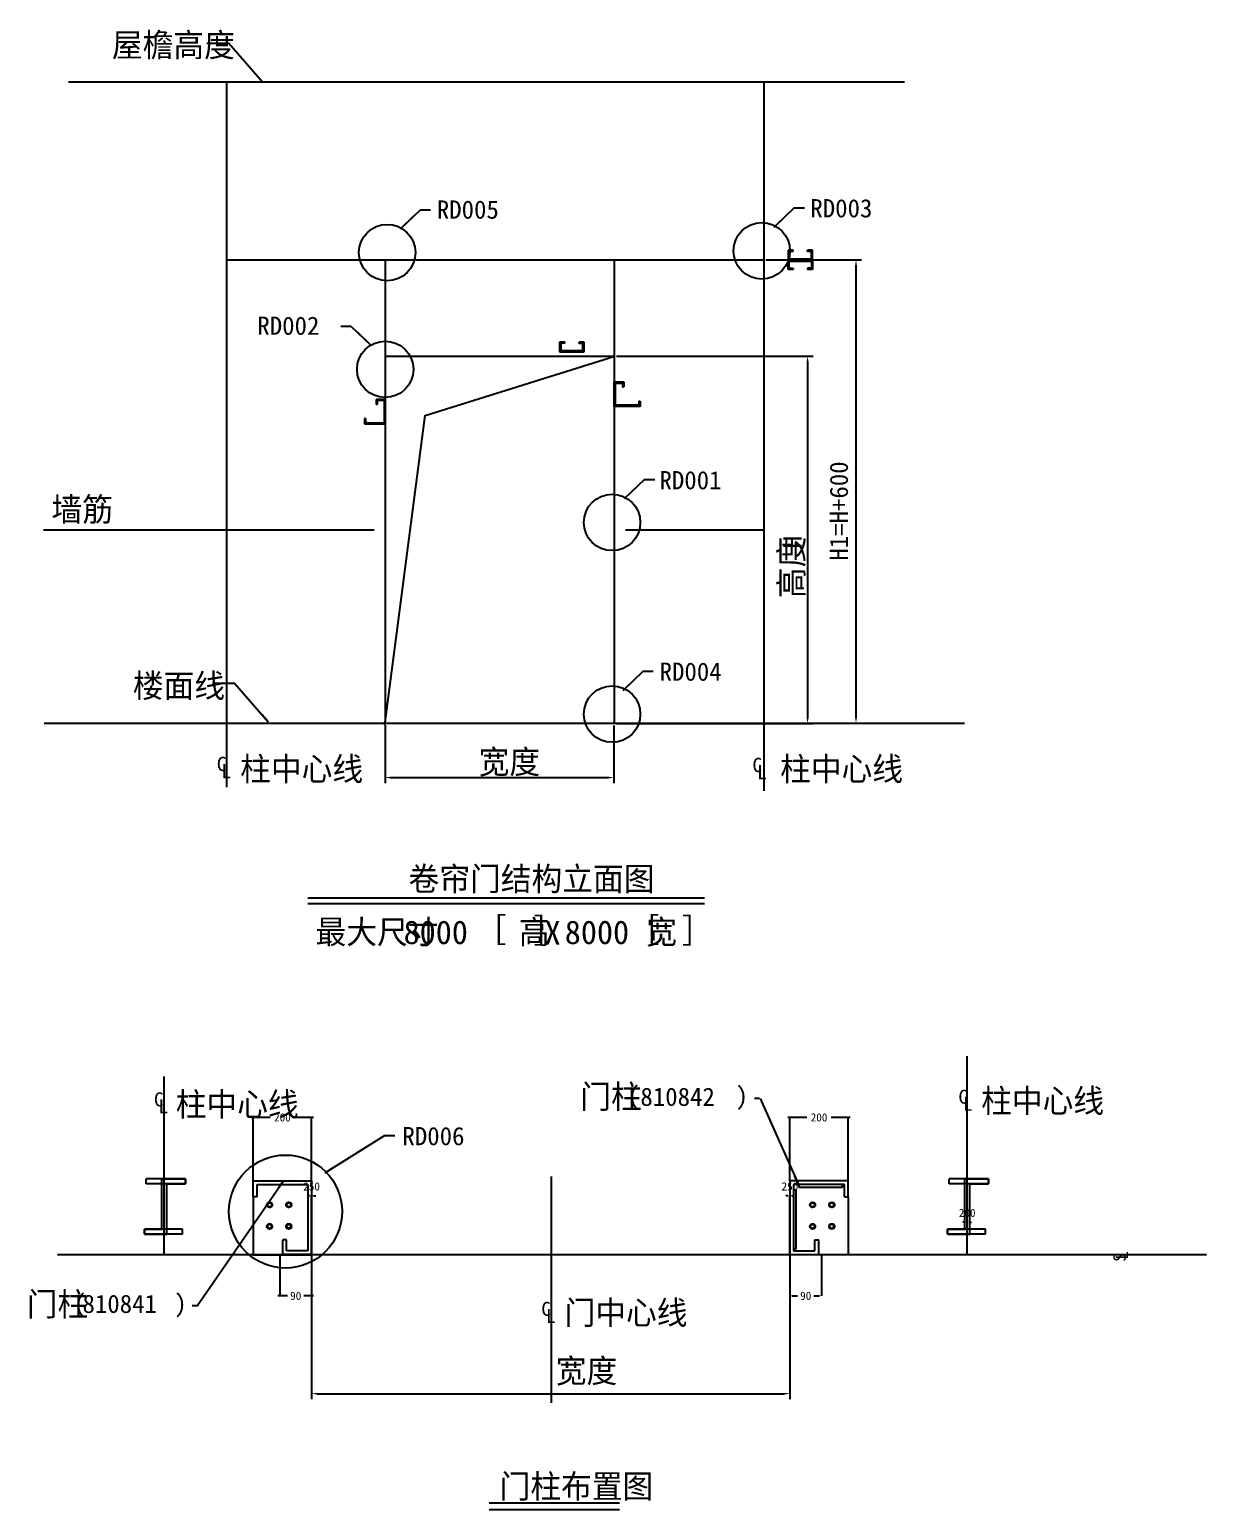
# Model space of a CAD drawing. Header units: metres. Extents: x 60 to 414, y 24 to 289.
# Drawn here: x 60.3 to 204.1, y 84.6 to 265.6 of the extents above; entities that cross this region are included whole.
import ezdxf

# ---------------------------------------------------------------- set-up
doc = ezdxf.new("R2010")
doc.units = ezdxf.units.M
for name, color, linetype in [('CALL', 1, 'Continuous'), ('CTRL', 5, 'Continuous'), ('DIMS-PRIM', 5, 'Continuous'), ('NOTE', 5, 'Continuous'), ('OBJS', 7, 'Continuous'), ('STRL', 2, 'Continuous')]:
    doc.layers.add(name, color=color, linetype=linetype)
doc.dimstyles.get("Standard").update_dxf_attribs({"dimtxt": 2.5, "dimasz": 2.5, "dimexe": 1.25, "dimexo": 0.625, "dimtad": 1, "dimcen": 2.5, "dimazin": 3, "dimtfac": 1, "dimtmove": 0, "dimatfit": 3})

# ---------------------------------------------------------------- blocks, each defined once
blk = doc.blocks.new('CL')
at = {"layer": 'CALL'}
for s, p in [('C', (-0.04, -0.03)), ('L', (-0.02, -0.06))]:
    blk.add_text(s, height=0.06, dxfattribs=at).set_placement(p)
blk = doc.blocks.new('SL')
at = {"layer": 'CALL'}
for s, p in [('S', (-0.03, -0.03)), ('L', (-0.02, -0.04))]:
    blk.add_text(s, height=0.06, dxfattribs=at).set_placement(p)
blk = doc.blocks.new('DARROW')
blk.add_lwpolyline([(0, 0), (-1, 0)])
blk = doc.blocks.new('ARROW')
blk.add_lwpolyline([(0, 0), (1, 0)])
blk = doc.blocks.new('_CLOSEDFILLED')
at = {"color": 0, "linetype": 'BYBLOCK'}
blk.add_solid([(-1, 0.16), (0, 0), (-1, -0.16)], dxfattribs=at)
blk = doc.blocks.new('*D1')
for p, q in [((174.64, 119.74), (174.39, 119.74)), ((174.89, 115.8), (174.89, 119.74)), ((174.89, 119.74), (174.92, 119.74)), ((174.92, 118.28), (174.92, 119.74)), ((175.17, 119.74), (175.42, 119.74))]:
    blk.add_line(p, q)
at = {"layer": 'Defpoints'}
for p in [(174.89, 119.74), (174.92, 118.28), (174.89, 115.8)]:
    blk.add_point(p, dxfattribs=at)
at = {"layer": 'CTRL', "xscale": 0.25, "yscale": 0.25}
blk.add_blockref('_CLOSEDFILLED', (174.89, 119.74), dxfattribs=at)
at = {"layer": 'CTRL', "xscale": 0.25, "yscale": 0.25, "rotation": 180}
blk.add_blockref('_CLOSEDFILLED', (174.92, 119.74), dxfattribs=at)
at = {"layer": 'CTRL', "insert": (174.905, 120.865), "char_height": 1, "attachment_point": 5}
blk.add_mtext('200', dxfattribs=at)
blk = doc.blocks.new('*D2')
for p, q in [((153.24, 115.78), (153.24, 110.73)), ((157.12, 115.79), (157.12, 110.73)), ((153.49, 110.73), (154.18, 110.73)), ((156.18, 110.73), (156.87, 110.73))]:
    blk.add_line(p, q)
at = {"layer": 'Defpoints'}
for p in [(153.24, 115.78), (157.12, 115.79), (153.24, 110.73)]:
    blk.add_point(p, dxfattribs=at)
at = {"layer": 'CTRL', "xscale": 0.25, "yscale": 0.25, "rotation": 180}
blk.add_blockref('_CLOSEDFILLED', (153.24, 110.73), dxfattribs=at)
at = {"layer": 'CTRL', "xscale": 0.25, "yscale": 0.25}
blk.add_blockref('_CLOSEDFILLED', (157.12, 110.73), dxfattribs=at)
at = {"layer": 'CTRL', "insert": (155.18, 110.73), "char_height": 1, "attachment_point": 5}
blk.add_mtext('90', dxfattribs=at)
blk = doc.blocks.new('*D3')
for p, q in [((153.24, 124.78), (153.24, 122.98)), ((152.99, 122.98), (152.74, 122.98)), ((153.24, 115.78), (153.24, 122.98)), ((153.24, 122.98), (153.24, 122.98)), ((153.49, 122.98), (153.74, 122.98))]:
    blk.add_line(p, q)
at = {"layer": 'Defpoints'}
for p in [(153.24, 124.78), (153.24, 122.98), (153.24, 115.78)]:
    blk.add_point(p, dxfattribs=at)
at = {"layer": 'NOTE', "xscale": 0.25, "yscale": 0.25}
blk.add_blockref('_CLOSEDFILLED', (153.24, 122.98), dxfattribs=at)
at = {"layer": 'NOTE', "xscale": 0.25, "yscale": 0.25, "rotation": 180}
blk.add_blockref('_CLOSEDFILLED', (153.24, 122.98), dxfattribs=at)
at = {"layer": 'NOTE', "insert": (153.24, 124.105), "char_height": 1, "attachment_point": 5}
blk.add_mtext('250', dxfattribs=at)
blk = doc.blocks.new('*D4')
for p, q in [((90.91, 115.79), (90.91, 110.73)), ((94.79, 115.78), (94.79, 110.73)), ((91.85, 110.73), (90.66, 110.73)), ((95.04, 110.73), (93.85, 110.73))]:
    blk.add_line(p, q)
at = {"layer": 'Defpoints'}
for p in [(90.91, 115.79), (94.79, 115.78), (94.79, 110.73)]:
    blk.add_point(p, dxfattribs=at)
at = {"layer": 'CTRL', "xscale": 0.25, "yscale": 0.25}
blk.add_blockref('_CLOSEDFILLED', (90.91, 110.73), dxfattribs=at)
at = {"layer": 'CTRL', "xscale": 0.25, "yscale": 0.25, "rotation": 180}
blk.add_blockref('_CLOSEDFILLED', (94.79, 110.73), dxfattribs=at)
at = {"layer": 'CTRL', "insert": (92.85, 110.73), "char_height": 1, "attachment_point": 5}
blk.add_mtext('90', dxfattribs=at)
blk = doc.blocks.new('*D5')
for p, q in [((94.79, 124.78), (94.79, 122.98)), ((94.54, 122.98), (94.29, 122.98)), ((94.79, 115.78), (94.79, 122.98)), ((94.79, 122.98), (94.79, 122.98)), ((95.04, 122.98), (95.29, 122.98))]:
    blk.add_line(p, q)
at = {"layer": 'Defpoints'}
for p in [(94.79, 124.78), (94.79, 122.98), (94.79, 115.78)]:
    blk.add_point(p, dxfattribs=at)
at = {"layer": 'NOTE', "xscale": 0.25, "yscale": 0.25}
blk.add_blockref('_CLOSEDFILLED', (94.79, 122.98), dxfattribs=at)
at = {"layer": 'NOTE', "xscale": 0.25, "yscale": 0.25, "rotation": 180}
blk.add_blockref('_CLOSEDFILLED', (94.79, 122.98), dxfattribs=at)
at = {"layer": 'NOTE', "insert": (94.79, 124.105), "char_height": 1, "attachment_point": 5}
blk.add_mtext('250', dxfattribs=at)
blk = doc.blocks.new('*D6')
for p, q in [((155.305, 132.55), (152.99, 132.55)), ((153.24, 124.78), (153.24, 132.55)), ((160.62, 132.55), (158.305, 132.55)), ((160.37, 124.78), (160.37, 132.55))]:
    blk.add_line(p, q)
at = {"layer": 'Defpoints'}
for p in [(160.37, 132.55), (153.24, 124.78), (160.37, 124.78)]:
    blk.add_point(p, dxfattribs=at)
at = {"layer": 'NOTE', "xscale": 0.25, "yscale": 0.25}
blk.add_blockref('_CLOSEDFILLED', (153.24, 132.55), dxfattribs=at)
at = {"layer": 'NOTE', "xscale": 0.25, "yscale": 0.25, "rotation": 180}
blk.add_blockref('_CLOSEDFILLED', (160.37, 132.55), dxfattribs=at)
at = {"layer": 'NOTE', "insert": (156.805, 132.55), "char_height": 1, "attachment_point": 5}
blk.add_mtext('200', dxfattribs=at)
blk = doc.blocks.new('*D7')
for p, q in [((89.725, 132.55), (87.41, 132.55)), ((87.66, 124.78), (87.66, 132.55)), ((95.04, 132.55), (92.725, 132.55)), ((94.79, 124.78), (94.79, 132.55))]:
    blk.add_line(p, q)
at = {"layer": 'Defpoints'}
for p in [(94.79, 132.55), (87.66, 124.78), (94.79, 124.78)]:
    blk.add_point(p, dxfattribs=at)
at = {"layer": 'NOTE', "xscale": 0.25, "yscale": 0.25}
blk.add_blockref('_CLOSEDFILLED', (87.66, 132.55), dxfattribs=at)
at = {"layer": 'NOTE', "xscale": 0.25, "yscale": 0.25, "rotation": 180}
blk.add_blockref('_CLOSEDFILLED', (94.79, 132.55), dxfattribs=at)
at = {"layer": 'NOTE', "insert": (91.225, 132.55), "char_height": 1, "attachment_point": 5}
blk.add_mtext('200', dxfattribs=at)

msp = doc.modelspace()

# ---------------------------------------------------------------- linework, layer by layer
for p, q in [((150.3, 237.4), (162, 237.4)), ((161.32, 236.72), (161.32, 181.44)), ((132.07, 225.63), (156.09, 225.63)), ((155.4, 224.95), (155.4, 181.41)), ((103.79, 180.52), (103.79, 173.42)), ((131.71, 180.49), (131.71, 173.42)), ((132.07, 180.73), (156.09, 180.73)), ((150.3, 180.76), (162, 180.76)), ((104.47, 174.1), (131.03, 174.1)), ((94.79, 115.54), (94.79, 98.09)), ((153.24, 115.54), (153.24, 98.09)), ((95.47, 98.77), (152.56, 98.77))]:
    msp.add_line(p, q)
for points in [[(161.21, 236.72), (161.43, 236.72), (161.32, 237.4)], [(155.29, 224.95), (155.52, 224.95), (155.4, 225.63)], [(155.29, 181.41), (155.52, 181.41), (155.4, 180.73)], [(161.21, 181.44), (161.43, 181.44), (161.32, 180.76)], [(104.47, 174.22), (104.47, 173.99), (103.79, 174.1)], [(131.03, 174.22), (131.03, 173.99), (131.71, 174.1)], [(95.47, 98.88), (95.47, 98.66), (94.79, 98.77)], [(152.56, 98.88), (152.56, 98.66), (153.24, 98.77)]]:
    msp.add_solid(points)
at = {"layer": 'CTRL'}
for p, q in [((153.66, 238.59), (153.02, 238.59)), ((153.02, 238.59), (153.02, 237.4)), ((153.02, 237.4), (156.02, 237.4)), ((153.02, 237.4), (156.02, 237.4)), ((153.02, 236.21), (153.02, 237.4)), ((153.66, 238.44), (153.17, 238.44)), ((153.17, 238.44), (153.17, 237.55)), ((153.17, 237.55), (155.87, 237.55)), ((153.17, 237.25), (155.87, 237.25)), ((153.17, 236.36), (153.17, 237.25)), ((153.66, 238.44), (153.66, 238.59)), ((156.02, 238.58), (155.41, 238.58)), ((155.41, 238.42), (155.41, 238.58)), ((155.87, 238.42), (155.41, 238.42)), ((155.87, 237.55), (155.87, 238.42)), ((155.87, 237.25), (155.87, 236.38)), ((156.02, 237.4), (156.02, 238.58)), ((156.02, 237.4), (156.02, 236.23)), ((153.66, 236.21), (153.02, 236.21)), ((153.66, 236.36), (153.17, 236.36)), ((153.66, 236.36), (153.66, 236.21)), ((155.87, 236.38), (155.41, 236.38)), ((155.41, 236.38), (155.41, 236.23)), ((156.02, 236.23), (155.41, 236.23)), ((125.1, 227.36), (125.1, 226.17)), ((125.75, 227.36), (125.1, 227.36)), ((125.26, 227.21), (125.26, 226.32)), ((125.75, 227.21), (125.26, 227.21)), ((125.26, 226.32), (127.95, 226.32)), ((125.75, 227.21), (125.75, 227.36)), ((127.5, 227.19), (127.5, 227.34)), ((128.11, 227.34), (127.5, 227.34)), ((127.95, 227.19), (127.5, 227.19)), ((127.95, 226.32), (127.95, 227.19)), ((128.11, 226.17), (128.11, 227.34)), ((125.1, 226.17), (128.11, 226.17)), ((131.76, 219.49), (131.76, 222.49)), ((131.76, 222.49), (132.94, 222.49)), ((131.92, 219.64), (131.92, 222.34)), ((131.92, 222.34), (132.78, 222.34)), ((132.78, 222.34), (132.78, 221.88)), ((132.78, 221.88), (132.94, 221.88)), ((132.94, 222.49), (132.94, 221.88)), ((102.67, 220.34), (102.67, 219.74)), ((103.84, 220.34), (102.67, 220.34)), ((102.82, 219.74), (102.67, 219.74)), ((102.82, 220.19), (102.82, 219.74)), ((103.69, 220.19), (102.82, 220.19)), ((103.69, 217.49), (103.69, 220.19)), ((103.84, 217.34), (103.84, 220.34)), ((134.96, 219.49), (131.76, 219.49)), ((134.8, 219.64), (131.92, 219.64)), ((134.8, 220.13), (134.8, 219.64)), ((134.8, 220.13), (134.96, 220.13)), ((134.96, 220.13), (134.96, 219.49)), ((101.24, 217.99), (101.24, 217.34)), ((101.39, 217.99), (101.24, 217.99)), ((101.24, 217.34), (103.84, 217.34)), ((101.39, 217.99), (101.39, 217.49)), ((101.39, 217.49), (103.69, 217.49)), ((79.4, 125.03), (74.56, 125.03)), ((74.56, 124.42), (74.56, 125.03)), ((76.49, 118.89), (76.49, 125.03)), ((76.49, 125.03), (79.4, 125.03)), ((79.4, 125.03), (79.4, 124.42)), ((79.4, 124.42), (79.4, 125.03)), ((172.69, 124.42), (172.69, 125.03)), ((177.53, 125.03), (172.69, 125.03)), ((174.62, 118.89), (174.62, 125.03)), ((174.62, 125.03), (177.53, 125.03)), ((177.53, 125.03), (177.53, 124.42)), ((177.53, 124.42), (177.53, 125.03)), ((79.4, 124.42), (74.56, 124.42)), ((77.1, 118.28), (77.1, 124.42)), ((77.1, 124.42), (79.4, 124.42)), ((87.66, 124.78), (94.79, 124.78)), ((87.66, 122.84), (87.66, 124.78)), ((88.12, 124.33), (94.33, 124.33)), ((88.12, 122.84), (88.12, 124.33)), ((94.33, 124.33), (94.33, 116.23)), ((94.79, 124.78), (94.79, 115.78)), ((160.37, 124.78), (153.24, 124.78)), ((153.24, 124.78), (153.24, 115.78)), ((159.91, 124.33), (153.7, 124.33)), ((153.7, 124.33), (153.7, 116.23)), ((159.91, 122.84), (159.91, 124.33)), ((160.37, 122.84), (160.37, 124.78)), ((177.53, 124.42), (172.69, 124.42)), ((175.23, 118.28), (175.23, 124.42)), ((175.23, 124.42), (177.53, 124.42)), ((88.12, 122.84), (87.66, 122.84)), ((159.91, 122.84), (160.37, 122.84)), ((79.03, 118.89), (74.37, 118.89)), ((74.37, 118.89), (76.49, 118.89)), ((74.37, 118.28), (74.37, 118.89)), ((74.37, 118.89), (74.37, 118.28)), ((79.03, 118.28), (74.37, 118.28)), ((74.37, 118.28), (77.1, 118.28)), ((79.03, 118.28), (79.03, 118.89)), ((172.51, 118.28), (172.51, 118.89)), ((172.51, 118.89), (172.51, 118.28)), ((177.16, 118.89), (172.51, 118.89)), ((172.51, 118.89), (174.62, 118.89)), ((177.16, 118.28), (172.51, 118.28)), ((172.51, 118.28), (175.23, 118.28)), ((177.16, 118.28), (177.16, 118.89)), ((91.73, 117.6), (91.27, 117.6)), ((91.27, 115.78), (91.27, 117.6)), ((91.73, 116.23), (91.73, 117.6)), ((94.33, 116.23), (91.73, 116.23)), ((153.7, 116.23), (156.3, 116.23)), ((156.3, 117.6), (156.76, 117.6)), ((156.3, 116.23), (156.3, 117.6)), ((156.76, 115.78), (156.76, 117.6)), ((94.79, 115.78), (91.27, 115.78)), ((153.24, 115.78), (156.76, 115.78))]:
    msp.add_line(p, q, dxfattribs=at)
for points in [[(103.76, 180.56), (108.68, 218.39), (131.83, 225.63)], [(62.02, 204.39), (102.42, 204.39)], [(133.15, 204.39), (150.06, 204.39)], [(84.41, 180.76), (84.41, 172.91)], [(150.06, 180.76), (150.06, 172.49)], [(174.92, 115.74), (174.92, 140.02)], [(76.78, 115.74), (76.78, 137.56)], [(124.11, 97.64), (124.11, 125.31)], [(154, 123.66), (153.69, 123.66)], [(154, 116.47), (154, 123.66)], [(154.34, 124.26), (154.34, 124.02)], [(154.34, 124.02), (159.68, 124.02)], [(159.68, 124.02), (159.68, 124.32)], [(153.75, 116.47), (154, 116.47)], [(204.14, 115.74), (63.75, 115.74)]]:
    msp.add_lwpolyline(points, dxfattribs=at)
for points in [[(89.39, 122.01), (89.39, 121.7), (89.66, 121.55), (89.93, 121.7), (89.93, 122.01), (89.66, 122.17)], [(91.74, 122.01), (91.74, 121.7), (92, 121.55), (92.27, 121.7), (92.27, 122.01), (92, 122.17)], [(156.29, 122.01), (156.29, 121.7), (156.02, 121.55), (155.75, 121.7), (155.75, 122.01), (156.02, 122.17)], [(158.63, 122.01), (158.63, 121.7), (158.37, 121.55), (158.1, 121.7), (158.1, 122.01), (158.37, 122.17)], [(89.39, 119.38), (89.39, 119.07), (89.66, 118.92), (89.93, 119.07), (89.93, 119.38), (89.66, 119.54)], [(91.74, 119.38), (91.74, 119.07), (92, 118.92), (92.27, 119.07), (92.27, 119.38), (92, 119.54)], [(156.29, 119.38), (156.29, 119.07), (156.02, 118.92), (155.75, 119.07), (155.75, 119.38), (156.02, 119.54)], [(158.63, 119.38), (158.63, 119.07), (158.37, 118.92), (158.1, 119.07), (158.1, 119.38), (158.37, 119.54)]]:
    msp.add_lwpolyline(points, close=True, dxfattribs=at)
for centre, radius in [((89.66, 121.86), 0.33), ((89.66, 121.86), 0.25), ((92, 121.86), 0.33), ((92.01, 121.86), 0.25), ((156.02, 121.86), 0.33), ((156.01, 121.86), 0.25), ((158.37, 121.86), 0.33), ((158.36, 121.86), 0.25), ((89.66, 119.22), 0.33), ((89.66, 119.23), 0.25), ((92, 119.22), 0.33), ((92.01, 119.23), 0.25), ((156.02, 119.22), 0.33), ((156.01, 119.23), 0.25), ((158.37, 119.22), 0.33), ((158.36, 119.23), 0.25)]:
    msp.add_circle(centre, radius, dxfattribs=at)
at = {"layer": 'NOTE'}
for p, q in [((108.09, 243.53), (105.65, 241.2)), ((153.76, 243.75), (151.32, 241.42)), ((99.63, 229.26), (102.07, 226.93)), ((135.47, 210.54), (133.03, 208.21)), ((135.3, 187.11), (132.86, 184.77)), ((94.31, 159.4), (142.79, 159.4)), ((94.31, 158.72), (142.79, 158.72)), ((149.6, 134.85), (154.3, 124.33)), ((103.72, 130.35), (96.44, 125.77)), ((80.81, 109.51), (91.37, 124.78)), ((116.47, 85.43), (132.42, 85.43)), ((116.47, 84.62), (132.42, 84.62))]:
    msp.add_line(p, q, dxfattribs=at)
for points in [[(108.09, 243.53), (109.34, 243.53)], [(153.76, 243.75), (155.01, 243.75)], [(99.63, 229.26), (98.38, 229.26)], [(135.47, 210.54), (136.72, 210.54)], [(135.3, 187.11), (136.55, 187.11)], [(149.54, 134.86), (148.91, 134.86)], [(103.72, 130.35), (104.97, 130.35)], [(80.81, 109.51), (80.18, 109.51)]]:
    msp.add_lwpolyline(points, dxfattribs=at)
for centre, radius in [((104.02, 238.29), 3.45), ((149.8, 238.51), 3.45), ((103.79, 224.02), 3.45), ((131.51, 205.3), 3.45), ((131.51, 181.87), 3.45), ((91.6, 121.04), 6.91)]:
    msp.add_circle(centre, radius, dxfattribs=at)
at = {"layer": 'OBJS'}
for points in [[(84.41, 259.19), (84.41, 180.76)], [(150.06, 259.19), (150.06, 180.76)], [(84.41, 237.4), (150.06, 237.4)], [(103.79, 237.4), (103.79, 180.76)], [(131.76, 237.4), (131.76, 180.76)], [(103.79, 225.63), (131.76, 225.63)]]:
    msp.add_lwpolyline(points, dxfattribs=at)
at = {"layer": 'STRL'}
for points in [[(81.98, 263.91), (84.66, 263.91), (88.78, 259.17)], [(65.09, 259.19), (167.24, 259.19)], [(82.69, 185.65), (85.37, 185.65), (89.5, 180.91)], [(62.11, 180.76), (174.59, 180.76)], [(87.66, 122.84), (87.66, 115.75), (94.77, 115.75)], [(160.37, 122.84), (160.37, 115.75), (153.26, 115.75)]]:
    msp.add_lwpolyline(points, dxfattribs=at)

# ---------------------------------------------------------------- block references
at = {"layer": 'CTRL'}
for p, xscale, yscale, zscale in [((84.37, 175.77), 29.22, 29.22, 29.22), ((149.83, 175.64), 29.22, 29.22, 29.22), ((174.97, 135.08), 28.46, 28.46, 28.46), ((76.66, 134.76), 28.46, 28.46, 28.46), ((124, 109.14), 28.46, 28.46, 28.46)]:
    msp.add_blockref('CL', p, dxfattribs=dict(at, xscale=xscale, yscale=yscale, zscale=zscale))
at = {"layer": 'CTRL', "xscale": 25.29, "yscale": 25.29, "zscale": 25.29, "rotation": 90}
msp.add_blockref('SL', (193.54, 115.66), dxfattribs=at)
at = {"layer": 'NOTE'}
for name, p, xscale, yscale, zscale, rotation in [('DARROW', (105.65, 241.2), 2.28, 2.28, 2.28, 223.71), ('DARROW', (151.32, 241.42), 2.28, 2.28, 2.28, 223.71), ('DARROW', (102.07, 226.93), -2.28, 2.28, 2.28, 136.29), ('DARROW', (133.03, 208.21), 2.28, 2.28, 2.28, 223.71), ('DARROW', (132.86, 184.77), 2.28, 2.28, 2.28, 223.71), ('ARROW', (96.44, 125.77), 1.14, 1.14, 1.14, 32.16), ('DARROW', (154.3, 124.33), 1.14, 1.14, 1.14, 294.06), ('DARROW', (91.37, 124.78), 1.14, 1.14, 1.14, 55.32)]:
    msp.add_blockref(name, p, dxfattribs=dict(at, xscale=xscale, yscale=yscale, zscale=zscale, rotation=rotation))
at = {"layer": 'STRL', "xscale": 1.14, "yscale": 1.14, "zscale": 1.14, "rotation": 131.06}
for p in [(88.78, 259.17), (89.5, 180.91)]:
    msp.add_blockref('ARROW', p, dxfattribs=at)

# ---------------------------------------------------------------- texts
for s, height, p in [('H1=H+600', 2.23, (160.34, 200.63)), ('高度', 2.89, (154.87, 196.05)), ('H', 2.23, (154.66, 202.13))]:
    msp.add_text(s, height=height, rotation=90).set_placement(p)
for p in [(115.2, 174.58), (124.63, 100.12)]:
    msp.add_text('宽度', height=2.89).set_placement(p)
at = {"layer": 'CTRL'}
for s, p in [('墙筋', (63, 205.46)), ('柱中心线', (86.06, 173.72)), ('柱中心线', (152.04, 173.72)), ('柱中心线', (78.18, 132.71)), ('柱中心线', (176.61, 133.14)), ('门中心线', (125.7, 107.23))]:
    msp.add_text(s, height=2.89, dxfattribs=at).set_placement(p)
at = {"layer": 'DIMS-PRIM'}
for s, p in [('屋檐高度', (70.38, 262.23)), ('楼面线', (72.94, 183.89))]:
    msp.add_text(s, height=2.89, dxfattribs=at).set_placement(p)
at = {"layer": 'NOTE'}
for s, height, p in [('RD005', 2.23, (110.09, 242.44)), ('RD003', 2.23, (155.74, 242.6)), ('RD002', 2.23, (88.16, 228.24)), ('RD001', 2.23, (137.3, 209.35)), ('RD004', 2.23, (137.32, 185.94)), ('卷帘门结构立面图', 2.89, (106.64, 160.28)), ('最大尺寸     高      宽', 2.89, (95.27, 153.78)), ('8000', 2.89, (106.03, 153.74)), ('[', 2.89, (116.82, 154.29)), (']', 2.89, (121.71, 154.23)), ('X', 2.89, (123.26, 153.68)), ('8000', 2.89, (125.73, 153.74)), ('[', 2.89, (135.53, 154.29)), (']', 2.89, (139.87, 154.23)), ('门柱', 2.89, (127.62, 133.65)), ('(', 2.23, (133.41, 134.1)), ('810842', 2.23, (134.97, 133.96)), (')', 2.23, (146.61, 134.06)), ('RD006', 2.23, (105.89, 129.15)), ('门柱', 2.89, (59.98, 108.27)), ('(', 2.23, (65.74, 108.68)), ('810841', 2.23, (66.79, 108.64)), (')', 2.23, (78.01, 108.68)), ('门柱布置图', 2.89, (117.76, 86))]:
    msp.add_text(s, height=height, dxfattribs=at).set_placement(p)

# ---------------------------------------------------------------- dimensions: what is measured, and where the dimension line sits
at = {"layer": 'CTRL'}
for base, p1, p2, text, picture, middle in [((174.89, 119.74), (174.89, 115.8), (174.92, 118.28), '200', '*D1', (174.905, 120.865)), ((94.79, 110.73), (94.79, 115.78), (90.91, 115.79), '90', '*D4', (92.85, 110.73)), ((153.24, 110.73), (153.24, 115.78), (157.12, 115.79), '90', '*D2', (155.18, 110.73))]:
    dim = msp.add_linear_dim(base=base, p1=p1, p2=p2, text=text, dimstyle='Standard', dxfattribs=at)
    dim.commit()
    dim.dimension.update_dxf_attribs({"geometry": picture, "text_midpoint": middle})
at = {"layer": 'NOTE'}
for base, p1, p2, text, picture, middle in [((94.79, 132.55), (94.79, 124.78), (87.66, 124.78), '200', '*D7', (91.225, 132.55)), ((160.37, 132.55), (160.37, 124.78), (153.24, 124.78), '200', '*D6', (156.805, 132.55)), ((94.79, 122.98), (94.79, 115.78), (94.79, 124.78), '250', '*D5', (94.79, 124.105)), ((153.24, 122.98), (153.24, 115.78), (153.24, 124.78), '250', '*D3', (153.24, 124.105))]:
    dim = msp.add_linear_dim(base=base, p1=p1, p2=p2, text=text, dimstyle='Standard', dxfattribs=at)
    dim.commit()
    dim.dimension.update_dxf_attribs({"geometry": picture, "text_midpoint": middle})

doc.saveas('drawing.dxf')
